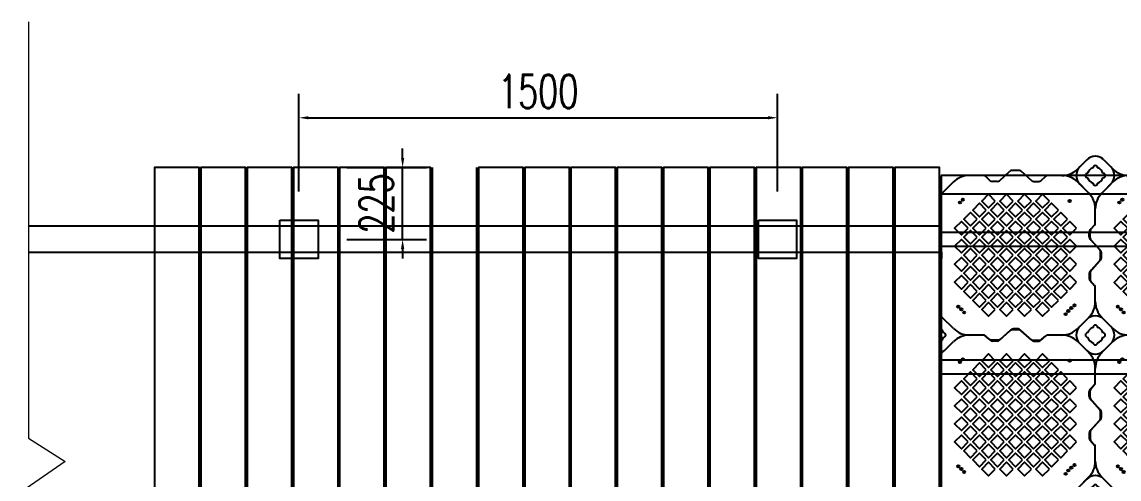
# Model space of a CAD drawing. Header units: millimetres. Extents: x -1003406 to 3312184, y 81337 to 716393.
# Drawn here: x 1150879 to 1154317, y 441283 to 442715 of the extents above; entities that cross this region are included whole.
import ezdxf

# ---------------------------------------------------------------- set-up
doc = ezdxf.new("R2010")
doc.units = ezdxf.units.MM
doc.header["$LTSCALE"] = 10
doc.layers.get('Defpoints').update_dxf_attribs({"linetype": 'CONTINUOUS'})
for name, color, linetype in [('PUB_DIM', 3, 'CONTINUOUS'), ('W-FLOAT_BOWL浮筒', 253, 'CONTINUOUS'), ('W-PLASTIC_RAILINGS塑木栏杆', 6, 'CONTINUOUS'), ('W-STEEL_FRAME钢架', 3, 'CONTINUOUS'), ('W-WOOD_FLOOR木地板', 30, 'CONTINUOUS'), ('栏杆', 4, 'CONTINUOUS')]:
    doc.layers.add(name, color=color, linetype=linetype)
doc.layers.add('码头标注', color=3, linetype='CONTINUOUS', lineweight=13)
doc.styles.add('STANDARD_T3', font='simplex.shx', dxfattribs={"width": 0.7, "bigfont": 'gbcbig.shx'})
doc.dimstyles.new('W&&30', dxfattribs={"dimtxt": 105, "dimasz": 30, "dimexe": 75, "dimexo": 90, "dimgap": 30, "dimtad": 1, "dimdec": 0, "dimzin": 0, "dimdsep": 46, "dimtxsty": 'STANDARD_T3', "dimcen": 0.09, "dimclrd": 1, "dimclre": 1, "dimclrt": 7, "dimazin": 2, "dimtfac": 1, "dimtdec": 0, "dimtix": 1, "dimtmove": 2, "dimatfit": 3, "dimfxl": 100, "dimtolj": 1, "dimtzin": 0, "dimarcsym": 0})

# ---------------------------------------------------------------- blocks, each defined once
blk = doc.blocks.new('旗华浮筒')
at = {"layer": 'W-FLOAT_BOWL浮筒'}
for p, q in [((-548.8, 526.9), (-526.9, 548.8)), ((-473.2, 548.8), (-444.8, 520.5)), ((-303.9, 516), (-326.1, 516)), ((-196.1, 516), (-173.9, 516)), ((-26.8, 548.8), (-55.2, 520.5)), ((26.9, 548.8), (48.8, 526.9)), ((-395.4, 500), (-351.5, 500)), ((-332.9, 513.4), (-344.7, 502.6)), ((-297.1, 513.4), (-264.4, 483.6)), ((-202.9, 513.4), (-235.6, 483.6)), ((-167.1, 513.4), (-155.3, 502.6)), ((-148.5, 500), (-104.7, 500)), ((-548.8, 473.2), (-520.5, 444.8)), ((-479.5, 444.8), (-444.8, 479.5)), ((-257.6, 481), (-242.4, 481)), ((-20.5, 444.8), (-55.2, 479.5)), ((48.8, 473.2), (20.5, 444.8)), ((-500, 351.5), (-500, 395.4)), ((0, 351.3), (0, 395.4)), ((-513.4, 332.9), (-502.6, 344.7)), ((-16.4, 329.4), (-2.6, 344.5)), ((-516, 303.9), (-516, 326.1)), ((-19, 307.4), (-19, 322.6)), ((-513.4, 297.1), (-483.6, 264.4)), ((-16.4, 300.6), (13.4, 267.9)), ((-481, 242.4), (-481, 257.6)), ((16, 238.9), (16, 261.1)), ((-513.4, 202.9), (-483.6, 235.6)), ((-16.4, 199.4), (13.4, 232.1)), ((-516, 196.1), (-516, 173.9)), ((-19, 192.6), (-19, 177.4)), ((-513.4, 167.1), (-502.6, 155.3)), ((-500, 104.7), (-500, 148.5)), ((-16.4, 170.6), (-2.6, 155.5)), ((0, 104.7), (0, 148.7)), ((-548.8, 26.8), (-520.5, 55.2)), ((-444.8, 20.5), (-479.5, 55.2)), ((-55.2, 20.5), (-20.5, 55.2)), ((48.8, 26.8), (20.5, 55.2)), ((-395.4, 0), (-351.3, 0)), ((-329.4, 16.4), (-344.5, 2.6)), ((-307.4, 19), (-322.6, 19)), ((-300.6, 16.4), (-267.9, -13.4)), ((-199.4, 16.4), (-232.1, -13.4)), ((-192.6, 19), (-177.4, 19)), ((-170.6, 16.4), (-155.5, 2.6)), ((-148.7, 0), (-104.7, 0)), ((-526.9, -48.8), (-548.8, -26.9)), ((-473.2, -48.8), (-444.8, -20.5)), ((-261.1, -16), (-238.9, -16)), ((-26.8, -48.8), (-55.2, -20.5)), ((48.8, -26.9), (26.9, -48.8))]:
    blk.add_line(p, q, dxfattribs=at)
for points in [[(-334.9, 398.5), (-313.6, 419.7), (-334.9, 440.9), (-356.1, 419.7)], [(-278.3, 398.5), (-257.1, 419.7), (-278.3, 440.9), (-299.5, 419.7)], [(-221.7, 398.5), (-200.5, 419.7), (-221.7, 440.9), (-242.9, 419.7)], [(-165.1, 398.5), (-143.9, 419.7), (-165.1, 440.9), (-186.4, 419.7)], [(-391.4, 341.9), (-370.2, 363.1), (-391.4, 384.4), (-412.6, 363.1)], [(-363.1, 370.2), (-341.9, 391.4), (-363.1, 412.6), (-384.4, 391.4)], [(-334.9, 341.9), (-313.6, 363.1), (-334.9, 384.4), (-356.1, 363.1)], [(-306.6, 370.2), (-285.4, 391.4), (-306.6, 412.6), (-327.8, 391.4)], [(-278.3, 341.9), (-257.1, 363.1), (-278.3, 384.4), (-299.5, 363.1)], [(-250, 370.2), (-228.8, 391.4), (-250, 412.6), (-271.2, 391.4)], [(-221.7, 341.9), (-200.5, 363.1), (-221.7, 384.4), (-242.9, 363.1)], [(-193.4, 370.2), (-172.2, 391.4), (-193.4, 412.6), (-214.6, 391.4)], [(-165.1, 341.9), (-143.9, 363.1), (-165.1, 384.4), (-186.4, 363.1)], [(-136.9, 370.2), (-115.6, 391.4), (-136.9, 412.6), (-158.1, 391.4)], [(-108.6, 341.9), (-87.4, 363.1), (-108.6, 384.4), (-129.8, 363.1)], [(-419.7, 313.6), (-398.5, 334.9), (-419.7, 356.1), (-440.9, 334.9)], [(-363.1, 313.6), (-341.9, 334.9), (-363.1, 356.1), (-384.4, 334.9)], [(-306.6, 313.6), (-285.4, 334.9), (-306.6, 356.1), (-327.8, 334.9)], [(-250, 313.6), (-228.8, 334.9), (-250, 356.1), (-271.2, 334.9)], [(-193.4, 313.6), (-172.2, 334.9), (-193.4, 356.1), (-214.6, 334.9)], [(-136.9, 313.6), (-115.6, 334.9), (-136.9, 356.1), (-158.1, 334.9)], [(-80.3, 313.6), (-59.1, 334.9), (-80.3, 356.1), (-101.5, 334.9)], [(-391.4, 285.4), (-370.2, 306.6), (-391.4, 327.8), (-412.6, 306.6)], [(-334.9, 285.4), (-313.6, 306.6), (-334.9, 327.8), (-356.1, 306.6)], [(-278.3, 285.4), (-257.1, 306.6), (-278.3, 327.8), (-299.5, 306.6)], [(-221.7, 285.4), (-200.5, 306.6), (-221.7, 327.8), (-242.9, 306.6)], [(-165.1, 285.4), (-143.9, 306.6), (-165.1, 327.8), (-186.4, 306.6)], [(-108.6, 285.4), (-87.4, 306.6), (-108.6, 327.8), (-129.8, 306.6)], [(-419.7, 257.1), (-398.5, 278.3), (-419.7, 299.5), (-440.9, 278.3)], [(-363.1, 257.1), (-341.9, 278.3), (-363.1, 299.5), (-384.4, 278.3)], [(-306.6, 257.1), (-285.4, 278.3), (-306.6, 299.5), (-327.8, 278.3)], [(-250, 257.1), (-228.8, 278.3), (-250, 299.5), (-271.2, 278.3)], [(-193.4, 257.1), (-172.2, 278.3), (-193.4, 299.5), (-214.6, 278.3)], [(-136.9, 257.1), (-115.6, 278.3), (-136.9, 299.5), (-158.1, 278.3)], [(-80.3, 257.1), (-59.1, 278.3), (-80.3, 299.5), (-101.5, 278.3)], [(-419.7, 200.5), (-398.5, 221.7), (-419.7, 242.9), (-440.9, 221.7)], [(-391.4, 228.8), (-370.2, 250), (-391.4, 271.2), (-412.6, 250)], [(-363.1, 200.5), (-341.9, 221.7), (-363.1, 242.9), (-384.4, 221.7)], [(-334.9, 228.8), (-313.6, 250), (-334.9, 271.2), (-356.1, 250)], [(-306.6, 200.5), (-285.4, 221.7), (-306.6, 242.9), (-327.8, 221.7)], [(-278.3, 228.8), (-257.1, 250), (-278.3, 271.2), (-299.5, 250)], [(-250, 200.5), (-228.8, 221.7), (-250, 242.9), (-271.2, 221.7)], [(-221.7, 228.8), (-200.5, 250), (-221.7, 271.2), (-242.9, 250)], [(-193.4, 200.5), (-172.2, 221.7), (-193.4, 242.9), (-214.6, 221.7)], [(-165.1, 228.8), (-143.9, 250), (-165.1, 271.2), (-186.4, 250)], [(-136.9, 200.5), (-115.6, 221.7), (-136.9, 242.9), (-158.1, 221.7)], [(-108.6, 228.8), (-87.4, 250), (-108.6, 271.2), (-129.8, 250)], [(-80.3, 200.5), (-59.1, 221.7), (-80.3, 242.9), (-101.5, 221.7)], [(-391.4, 172.2), (-370.2, 193.4), (-391.4, 214.6), (-412.6, 193.4)], [(-334.9, 172.2), (-313.6, 193.4), (-334.9, 214.6), (-356.1, 193.4)], [(-278.3, 172.2), (-257.1, 193.4), (-278.3, 214.6), (-299.5, 193.4)], [(-221.7, 172.2), (-200.5, 193.4), (-221.7, 214.6), (-242.9, 193.4)], [(-165.1, 172.2), (-143.9, 193.4), (-165.1, 214.6), (-186.4, 193.4)], [(-108.6, 172.2), (-87.4, 193.4), (-108.6, 214.6), (-129.8, 193.4)], [(-419.7, 143.9), (-398.5, 165.1), (-419.7, 186.4), (-440.9, 165.1)], [(-363.1, 143.9), (-341.9, 165.1), (-363.1, 186.4), (-384.4, 165.1)], [(-306.6, 143.9), (-285.4, 165.1), (-306.6, 186.4), (-327.8, 165.1)], [(-250, 143.9), (-228.8, 165.1), (-250, 186.4), (-271.2, 165.1)], [(-193.4, 143.9), (-172.2, 165.1), (-193.4, 186.4), (-214.6, 165.1)], [(-136.9, 143.9), (-115.6, 165.1), (-136.9, 186.4), (-158.1, 165.1)], [(-80.3, 143.9), (-59.1, 165.1), (-80.3, 186.4), (-101.5, 165.1)], [(-391.4, 115.6), (-370.2, 136.9), (-391.4, 158.1), (-412.6, 136.9)], [(-334.9, 115.6), (-313.6, 136.9), (-334.9, 158.1), (-356.1, 136.9)], [(-278.3, 115.6), (-257.1, 136.9), (-278.3, 158.1), (-299.5, 136.9)], [(-221.7, 115.6), (-200.5, 136.9), (-221.7, 158.1), (-242.9, 136.9)], [(-165.1, 115.6), (-143.9, 136.9), (-165.1, 158.1), (-186.4, 136.9)], [(-108.6, 115.6), (-87.4, 136.9), (-108.6, 158.1), (-129.8, 136.9)], [(-363.1, 87.4), (-341.9, 108.6), (-363.1, 129.8), (-384.4, 108.6)], [(-306.6, 87.4), (-285.4, 108.6), (-306.6, 129.8), (-327.8, 108.6)], [(-250, 87.4), (-228.8, 108.6), (-250, 129.8), (-271.2, 108.6)], [(-193.4, 87.4), (-172.2, 108.6), (-193.4, 129.8), (-214.6, 108.6)], [(-136.9, 87.4), (-115.6, 108.6), (-136.9, 129.8), (-158.1, 108.6)], [(-334.9, 59.1), (-313.6, 80.3), (-334.9, 101.5), (-356.1, 80.3)], [(-278.3, 59.1), (-257.1, 80.3), (-278.3, 101.5), (-299.5, 80.3)], [(-221.7, 59.1), (-200.5, 80.3), (-221.7, 101.5), (-242.9, 80.3)], [(-165.1, 59.1), (-143.9, 80.3), (-165.1, 101.5), (-186.4, 80.3)]]:
    blk.add_lwpolyline(points, close=True, dxfattribs=at)
for centre in [(-429.4, 411), (-419.7, 419.7), (-411, 429.4), (-84.8, 424.4), (-75.6, 415.2), (-434.7, 92.9), (-424.4, 84.8), (-415.2, 75.6), (-407.1, 65.3), (-80.3, 80.3)]:
    blk.add_circle(centre, 3.5, dxfattribs=at)
for centre, radius, start, end in [((-500, 522), 38, 45, 135), ((0, 522), 38, 45, 135), ((-522, 500), 38, 135, 225), ((-500, 500), 25, 106.2602, 163.7398), ((-500, 524), 7, 0, 180), ((-500, 500), 25, 16.2602, 73.7398), ((-395.3, 570), 70, 225, 270), ((-326.1, 506), 10, 90, 132.2737), ((-303.9, 506), 10, 47.7263, 90), ((-196.1, 506), 10, 90, 132.2737), ((-173.9, 506), 10, 47.7263, 90), ((-104.7, 570), 70, 270, 315), ((0, 500), 25, 106.2602, 163.7398), ((0, 524), 7, 0, 180), ((0, 500), 25, 16.2602, 73.7398), ((22, 500), 38, 315, 45), ((-524, 500), 7, 90, 270), ((-500, 500), 25, 196.2602, 253.7398), ((-500, 500), 25, 286.2602, 343.7398), ((-476, 500), 7, 270, 90), ((-395.3, 430), 70, 90, 135), ((-351.5, 510), 10, 270, 312.2737), ((-257.6, 491), 10, 227.7263, 270), ((-242.4, 491), 10, 270, 312.2737), ((-148.5, 510), 10, 227.7263, 270), ((-104.7, 430), 70, 45, 90), ((-24, 500), 7, 90, 270), ((0, 500), 25, 196.2602, 253.7398), ((0, 500), 25, 286.2602, 343.7398), ((24, 500), 7, 270, 90), ((-500, 476), 7, 180, 0), ((0, 476), 7, 180, 0), ((-570, 395.3), 70, 0, 45), ((-430, 395.3), 70, 135, 180), ((-70, 395.3), 70, 0, 45), ((70, 395.3), 70, 135, 180), ((-510, 351.5), 10, 317.7263, 0), ((-10, 351.3), 10, 317.7263, 0), ((-506, 326.1), 10, 137.7263, 180), ((-9, 322.6), 10, 137.7263, 180), ((-506, 303.9), 10, 180, 222.2737), ((-9, 307.4), 10, 180, 222.2737), ((-491, 257.6), 10, 0, 42.2737), ((-491, 242.4), 10, 317.7263, 0), ((6, 261.1), 10, 0, 42.2737), ((6, 238.9), 10, 317.7263, 0), ((-506, 196.1), 10, 137.7263, 180), ((-506, 173.9), 10, 180, 222.2737), ((-9, 192.6), 10, 137.7263, 180), ((-9, 177.4), 10, 180, 222.2737), ((-510, 148.5), 10, 0, 42.2737), ((-10, 148.7), 10, 0, 42.2737), ((-570, 104.7), 70, 315, 0), ((-430, 104.7), 70, 180, 225), ((-70, 104.7), 70, 315, 0), ((70, 104.7), 70, 180, 225), ((-522, 0), 38, 135, 225), ((-524, 0), 7, 90, 270), ((-500, 0), 25, 106.2602, 163.7398), ((-500, 24), 7, 0, 180), ((-500, 0), 25, 16.2602, 73.7398), ((-476, 0), 7, 270, 90), ((-395.3, 70), 70, 225, 270), ((-395.3, -70), 70, 90, 135), ((-351.3, 10), 10, 270, 312.2737), ((-322.6, 9), 10, 90, 132.2737), ((-307.4, 9), 10, 47.7263, 90), ((-192.6, 9), 10, 90, 132.2737), ((-177.4, 9), 10, 47.7263, 90), ((-148.7, 10), 10, 227.7263, 270), ((-104.7, 70), 70, 270, 315), ((-104.7, -70), 70, 45, 90), ((-24, 0), 7, 90, 270), ((0, 0), 25, 106.2602, 163.7398), ((0, 24), 7, 0, 180), ((0, 0), 25, 16.2602, 73.7398), ((24, 0), 7, 270, 90), ((22, 0), 38, 315, 45), ((-500, 0), 25, 196.2602, 253.7398), ((-500, -24), 7, 180, 0), ((-500, 0), 25, 286.2602, 343.7398), ((-261.1, -6), 10, 227.7263, 270), ((-238.9, -6), 10, 270, 312.2737), ((0, 0), 25, 196.2602, 253.7398), ((0, -24), 7, 180, 0), ((0, 0), 25, 286.2602, 343.7398), ((-500, -22), 38, 225, 315), ((0, -22), 38, 225, 315)]:
    blk.add_arc(centre, radius, start, end, dxfattribs=at)
blk = doc.blocks.new('*D347')
at = {"layer": 'Defpoints', "color": 0, "transparency": 16777216}
for p in [(1153246.8, 442414.6), (1151746.8, 442093.4), (1153246.8, 442093.4)]:
    blk.add_point(p, dxfattribs=at)
at = {"layer": 'PUB_DIM', "color": 1, "lineweight": -2, "transparency": 16777216}
for p, q in [((1151746.8, 442183.4), (1151746.8, 442489.6)), ((1153246.8, 442183.4), (1153246.8, 442489.6)), ((1151776.8, 442414.6), (1153216.8, 442414.6))]:
    blk.add_line(p, q, dxfattribs=at)
at = {"layer": 'PUB_DIM', "color": 1, "transparency": 16777216}
for points in [[(1151776.8, 442419.6), (1151776.8, 442409.6), (1151746.8, 442414.6)], [(1153216.8, 442419.6), (1153216.8, 442409.6), (1153246.8, 442414.6)]]:
    blk.add_solid(points, dxfattribs=at)
at = {"layer": 'PUB_DIM', "color": 7, "transparency": 16777216, "insert": (1152496.8, 442497.1), "char_height": 105, "attachment_point": 5, "style": 'STANDARD_T3'}
blk.add_mtext('\\A1;1500', dxfattribs=at)
blk = doc.blocks.new('*D675')
at = {"layer": 'Defpoints', "color": 0, "transparency": 16777216}
for p in [(1151806.8, 442258.8), (1152071.8, 442258.8), (1151806.8, 442033.4)]:
    blk.add_point(p, dxfattribs=at)
at = {"layer": 'PUB_DIM', "color": 1, "lineweight": -2, "transparency": 16777216}
for p, q in [((1152071.8, 442288.8), (1152071.8, 442318.8)), ((1151896.8, 442258.8), (1152146.8, 442258.8)), ((1152071.8, 442033.4), (1152071.8, 442258.8)), ((1151896.8, 442033.4), (1152146.8, 442033.4)), ((1152071.8, 442003.4), (1152071.8, 441973.4))]:
    blk.add_line(p, q, dxfattribs=at)
at = {"layer": 'PUB_DIM', "color": 1, "transparency": 16777216}
for points in [[(1152066.8, 442288.8), (1152076.8, 442288.8), (1152071.8, 442258.8)], [(1152066.8, 442003.4), (1152076.8, 442003.4), (1152071.8, 442033.4)]]:
    blk.add_solid(points, dxfattribs=at)
at = {"layer": 'PUB_DIM', "color": 7, "transparency": 16777216, "insert": (1151989.3, 442146.1), "char_height": 105, "attachment_point": 5, "rotation": 90, "style": 'STANDARD_T3'}
blk.add_mtext('\\A1;225', dxfattribs=at)

msp = doc.modelspace()

# ---------------------------------------------------------------- linework, layer by layer
at = {"layer": 'W-FLOAT_BOWL浮筒'}
for p, q in [((1154216.1, 442282.8), (1154187.8, 442254.4)), ((1154269.9, 442282.8), (1154291.8, 442260.8)), ((1153942.3, 442217.5), (1153975.1, 442247.3)), ((1154004.1, 442249.9), (1153981.8, 442249.9)), ((1154043.6, 442217.5), (1154010.8, 442247.3)), ((1153798.2, 442213.4), (1153763.4, 442178.7)), ((1153891.7, 442233.9), (1153847.5, 442233.9)), ((1153913.6, 442217.5), (1153898.4, 442231.3)), ((1153935.6, 442214.9), (1153920.3, 442214.9)), ((1154050.3, 442214.9), (1154065.6, 442214.9)), ((1154072.3, 442217.5), (1154087.5, 442231.3)), ((1154138.2, 442233.9), (1154094.2, 442233.9)), ((1154222.4, 442178.7), (1154187.7, 442213.4)), ((1154291.8, 442207.1), (1154263.4, 442178.8)), ((1154242.9, 442085.2), (1154242.9, 442129.2)), ((1154226.5, 442063.3), (1154240.3, 442078.5)), ((1154223.9, 442041.3), (1154223.9, 442056.6)), ((1154226.5, 442034.6), (1154256.3, 442001.8)), ((1153754.5, 442003.6), (1153759.3, 441998.3)), ((1153761.9, 441976.3), (1153761.9, 441991.6)), ((1154258.9, 441972.8), (1154258.9, 441995.1)), ((1153754.5, 441964.2), (1153759.3, 441969.6)), ((1154226.5, 441933.3), (1154256.3, 441966.1)), ((1154223.9, 441926.6), (1154223.9, 441911.3)), ((1154226.5, 441904.6), (1154240.3, 441889.4)), ((1154242.9, 441838.5), (1154242.9, 441882.7)), ((1153798.2, 441754.4), (1153763.4, 441789.2)), ((1154222.4, 441789.2), (1154187.7, 441754.4)), ((1154291.8, 441760.8), (1154263.4, 441789.1)), ((1153891.5, 441733.9), (1153847.5, 441733.9)), ((1153891.7, 441733.9), (1153847.5, 441733.9)), ((1153891.5, 441733.9), (1153847.5, 441733.9)), ((1153910.1, 441720.5), (1153898.2, 441731.3)), ((1153910.1, 441720.5), (1153898.2, 441731.3)), ((1153913.6, 441717.5), (1153898.4, 441731.3)), ((1153942.3, 441717.5), (1153975.1, 441747.3)), ((1153945.8, 441720.5), (1153978.6, 441750.3)), ((1153945.8, 441720.5), (1153978.6, 441750.3)), ((1154004.1, 441749.9), (1153981.8, 441749.9)), ((1154000.6, 441752.9), (1153985.3, 441752.9)), ((1154000.6, 441752.9), (1153985.3, 441752.9)), ((1154040.1, 441720.5), (1154007.3, 441750.3)), ((1154040.1, 441720.5), (1154007.3, 441750.3)), ((1154043.6, 441717.5), (1154010.8, 441747.3)), ((1154072.3, 441717.5), (1154087.5, 441731.3)), ((1154075.8, 441720.5), (1154087.7, 441731.3)), ((1154075.8, 441720.5), (1154087.7, 441731.3)), ((1154138.2, 441733.9), (1154094.2, 441733.9)), ((1154138.2, 441733.9), (1154094.4, 441733.9)), ((1154138.2, 441733.9), (1154094.4, 441733.9)), ((1153769.8, 441685.1), (1153798.1, 441713.4)), ((1153939.1, 441717.9), (1153916.8, 441717.9)), ((1153939.1, 441717.9), (1153916.8, 441717.9)), ((1153935.6, 441714.9), (1153920.3, 441714.9)), ((1154046.8, 441717.9), (1154069.1, 441717.9)), ((1154046.8, 441717.9), (1154069.1, 441717.9)), ((1154050.3, 441714.9), (1154065.6, 441714.9)), ((1154216.1, 441685.1), (1154187.8, 441713.4)), ((1154291.8, 441707), (1154269.9, 441685.1)), ((1154242.9, 441585.2), (1154242.9, 441629.2)), ((1154226.5, 441563.3), (1154240.3, 441578.5)), ((1154226.5, 441563.3), (1154240.3, 441578.5)), ((1154223.9, 441541.3), (1154223.9, 441556.6)), ((1154223.9, 441541.3), (1154223.9, 441556.6)), ((1154226.5, 441534.6), (1154256.3, 441501.8)), ((1154226.5, 441534.6), (1154256.3, 441501.8)), ((1154258.9, 441472.8), (1154258.9, 441495.1)), ((1154258.9, 441472.8), (1154258.9, 441495.1)), ((1154226.5, 441433.3), (1154256.3, 441466.1)), ((1154226.5, 441433.3), (1154256.3, 441466.1)), ((1154223.9, 441426.6), (1154223.9, 441411.3)), ((1154223.9, 441426.6), (1154223.9, 441411.3)), ((1154226.5, 441404.6), (1154240.3, 441389.4)), ((1154226.5, 441404.6), (1154240.3, 441389.4)), ((1154242.9, 441338.5), (1154242.9, 441382.7)), ((1154242.9, 441338.5), (1154242.9, 441382.7)), ((1154222.4, 441289.2), (1154187.7, 441254.4)), ((1154222.4, 441289.2), (1154187.7, 441254.4)), ((1154291.8, 441260.8), (1154263.4, 441289.1)), ((1154291.8, 441260.8), (1154263.4, 441289.1))]:
    msp.add_line(p, q, dxfattribs=at)
for points in [[(1153901, 442125.3), (1153879.8, 442146.6), (1153858.6, 442125.3), (1153879.8, 442104.1)], [(1153929.3, 442153.6), (1153908.1, 442174.8), (1153886.9, 442153.6), (1153908.1, 442132.4)], [(1153957.6, 442125.3), (1153936.4, 442146.6), (1153915.2, 442125.3), (1153936.4, 442104.1)], [(1153985.9, 442153.6), (1153964.7, 442174.8), (1153943.4, 442153.6), (1153964.7, 442132.4)], [(1154014.2, 442125.3), (1153992.9, 442146.6), (1153971.7, 442125.3), (1153992.9, 442104.1)], [(1154042.4, 442153.6), (1154021.2, 442174.8), (1154000, 442153.6), (1154021.2, 442132.4)], [(1154070.7, 442125.3), (1154049.5, 442146.6), (1154028.3, 442125.3), (1154049.5, 442104.1)], [(1154099, 442153.6), (1154077.8, 442174.8), (1154056.6, 442153.6), (1154077.8, 442132.4)], [(1154127.3, 442125.3), (1154106.1, 442146.6), (1154084.9, 442125.3), (1154106.1, 442104.1)], [(1153872.7, 442097.1), (1153851.5, 442118.3), (1153830.3, 442097.1), (1153851.5, 442075.8)], [(1153929.3, 442097.1), (1153908.1, 442118.3), (1153886.9, 442097.1), (1153908.1, 442075.8)], [(1153985.9, 442097.1), (1153964.7, 442118.3), (1153943.4, 442097.1), (1153964.7, 442075.8)], [(1154042.4, 442097.1), (1154021.2, 442118.3), (1154000, 442097.1), (1154021.2, 442075.8)], [(1154099, 442097.1), (1154077.8, 442118.3), (1154056.6, 442097.1), (1154077.8, 442075.8)], [(1154155.6, 442097.1), (1154134.4, 442118.3), (1154113.2, 442097.1), (1154134.4, 442075.8)], [(1153844.5, 442068.8), (1153823.2, 442090), (1153802, 442068.8), (1153823.2, 442047.6)], [(1153901, 442068.8), (1153879.8, 442090), (1153858.6, 442068.8), (1153879.8, 442047.6)], [(1153957.6, 442068.8), (1153936.4, 442090), (1153915.2, 442068.8), (1153936.4, 442047.6)], [(1154014.2, 442068.8), (1153992.9, 442090), (1153971.7, 442068.8), (1153992.9, 442047.6)], [(1154070.7, 442068.8), (1154049.5, 442090), (1154028.3, 442068.8), (1154049.5, 442047.6)], [(1154127.3, 442068.8), (1154106.1, 442090), (1154084.9, 442068.8), (1154106.1, 442047.6)], [(1154183.9, 442068.8), (1154162.6, 442090), (1154141.4, 442068.8), (1154162.6, 442047.6)], [(1153872.7, 442040.5), (1153851.5, 442061.7), (1153830.3, 442040.5), (1153851.5, 442019.3)], [(1153929.3, 442040.5), (1153908.1, 442061.7), (1153886.9, 442040.5), (1153908.1, 442019.3)], [(1153985.9, 442040.5), (1153964.7, 442061.7), (1153943.4, 442040.5), (1153964.7, 442019.3)], [(1154042.4, 442040.5), (1154021.2, 442061.7), (1154000, 442040.5), (1154021.2, 442019.3)], [(1154099, 442040.5), (1154077.8, 442061.7), (1154056.6, 442040.5), (1154077.8, 442019.3)], [(1154155.6, 442040.5), (1154134.4, 442061.7), (1154113.2, 442040.5), (1154134.4, 442019.3)], [(1153844.5, 442012.2), (1153823.2, 442033.4), (1153802, 442012.2), (1153823.2, 441991)], [(1153844.5, 442012.2), (1153823.2, 442033.4), (1153802, 442012.2), (1153823.2, 441991)], [(1153901, 442012.2), (1153879.8, 442033.4), (1153858.6, 442012.2), (1153879.8, 441991)], [(1153957.6, 442012.2), (1153936.4, 442033.4), (1153915.2, 442012.2), (1153936.4, 441991)], [(1154014.2, 442012.2), (1153992.9, 442033.4), (1153971.7, 442012.2), (1153992.9, 441991)], [(1154070.7, 442012.2), (1154049.5, 442033.4), (1154028.3, 442012.2), (1154049.5, 441991)], [(1154127.3, 442012.2), (1154106.1, 442033.4), (1154084.9, 442012.2), (1154106.1, 441991)], [(1154183.9, 442012.2), (1154162.6, 442033.4), (1154141.4, 442012.2), (1154162.6, 441991)], [(1153844.5, 441955.6), (1153823.2, 441976.9), (1153802, 441955.6), (1153823.2, 441934.4)], [(1153844.5, 441955.6), (1153823.2, 441976.9), (1153802, 441955.6), (1153823.2, 441934.4)], [(1153872.7, 441983.9), (1153851.5, 442005.1), (1153830.3, 441983.9), (1153851.5, 441962.7)], [(1153901, 441955.6), (1153879.8, 441976.9), (1153858.6, 441955.6), (1153879.8, 441934.4)], [(1153929.3, 441983.9), (1153908.1, 442005.1), (1153886.9, 441983.9), (1153908.1, 441962.7)], [(1153957.6, 441955.6), (1153936.4, 441976.9), (1153915.2, 441955.6), (1153936.4, 441934.4)], [(1153985.9, 441983.9), (1153964.7, 442005.1), (1153943.4, 441983.9), (1153964.7, 441962.7)], [(1154014.2, 441955.6), (1153992.9, 441976.9), (1153971.7, 441955.6), (1153992.9, 441934.4)], [(1154042.4, 441983.9), (1154021.2, 442005.1), (1154000, 441983.9), (1154021.2, 441962.7)], [(1154070.7, 441955.6), (1154049.5, 441976.9), (1154028.3, 441955.6), (1154049.5, 441934.4)], [(1154099, 441983.9), (1154077.8, 442005.1), (1154056.6, 441983.9), (1154077.8, 441962.7)], [(1154127.3, 441955.6), (1154106.1, 441976.9), (1154084.9, 441955.6), (1154106.1, 441934.4)], [(1154155.6, 441983.9), (1154134.4, 442005.1), (1154113.2, 441983.9), (1154134.4, 441962.7)], [(1154183.9, 441955.6), (1154162.6, 441976.9), (1154141.4, 441955.6), (1154162.6, 441934.4)], [(1153872.7, 441927.4), (1153851.5, 441948.6), (1153830.3, 441927.4), (1153851.5, 441906.1)], [(1153929.3, 441927.4), (1153908.1, 441948.6), (1153886.9, 441927.4), (1153908.1, 441906.1)], [(1153985.9, 441927.4), (1153964.7, 441948.6), (1153943.4, 441927.4), (1153964.7, 441906.1)], [(1154042.4, 441927.4), (1154021.2, 441948.6), (1154000, 441927.4), (1154021.2, 441906.1)], [(1154099, 441927.4), (1154077.8, 441948.6), (1154056.6, 441927.4), (1154077.8, 441906.1)], [(1154155.6, 441927.4), (1154134.4, 441948.6), (1154113.2, 441927.4), (1154134.4, 441906.1)], [(1153844.5, 441899.1), (1153823.2, 441920.3), (1153802, 441899.1), (1153823.2, 441877.9)], [(1153844.5, 441899.1), (1153823.2, 441920.3), (1153802, 441899.1), (1153823.2, 441877.9)], [(1153901, 441899.1), (1153879.8, 441920.3), (1153858.6, 441899.1), (1153879.8, 441877.9)], [(1153957.6, 441899.1), (1153936.4, 441920.3), (1153915.2, 441899.1), (1153936.4, 441877.9)], [(1154014.2, 441899.1), (1153992.9, 441920.3), (1153971.7, 441899.1), (1153992.9, 441877.9)], [(1154070.7, 441899.1), (1154049.5, 441920.3), (1154028.3, 441899.1), (1154049.5, 441877.9)], [(1154127.3, 441899.1), (1154106.1, 441920.3), (1154084.9, 441899.1), (1154106.1, 441877.9)], [(1154183.9, 441899.1), (1154162.6, 441920.3), (1154141.4, 441899.1), (1154162.6, 441877.9)], [(1153872.7, 441870.8), (1153851.5, 441892), (1153830.3, 441870.8), (1153851.5, 441849.6)], [(1153929.3, 441870.8), (1153908.1, 441892), (1153886.9, 441870.8), (1153908.1, 441849.6)], [(1153985.9, 441870.8), (1153964.7, 441892), (1153943.4, 441870.8), (1153964.7, 441849.6)], [(1154042.4, 441870.8), (1154021.2, 441892), (1154000, 441870.8), (1154021.2, 441849.6)], [(1154099, 441870.8), (1154077.8, 441892), (1154056.6, 441870.8), (1154077.8, 441849.6)], [(1154155.6, 441870.8), (1154134.4, 441892), (1154113.2, 441870.8), (1154134.4, 441849.6)], [(1153901, 441842.5), (1153879.8, 441863.7), (1153858.6, 441842.5), (1153879.8, 441821.3)], [(1153929.3, 441814.2), (1153908.1, 441835.4), (1153886.9, 441814.2), (1153908.1, 441793)], [(1153957.6, 441842.5), (1153936.4, 441863.7), (1153915.2, 441842.5), (1153936.4, 441821.3)], [(1153985.9, 441814.2), (1153964.7, 441835.4), (1153943.4, 441814.2), (1153964.7, 441793)], [(1154014.2, 441842.5), (1153992.9, 441863.7), (1153971.7, 441842.5), (1153992.9, 441821.3)], [(1154042.4, 441814.2), (1154021.2, 441835.4), (1154000, 441814.2), (1154021.2, 441793)], [(1154070.7, 441842.5), (1154049.5, 441863.7), (1154028.3, 441842.5), (1154049.5, 441821.3)], [(1154099, 441814.2), (1154077.8, 441835.4), (1154056.6, 441814.2), (1154077.8, 441793)], [(1154127.3, 441842.5), (1154106.1, 441863.7), (1154084.9, 441842.5), (1154106.1, 441821.3)], [(1153929.3, 441653.6), (1153908.1, 441674.8), (1153886.9, 441653.6), (1153908.1, 441632.4)], [(1153985.9, 441653.6), (1153964.7, 441674.8), (1153943.4, 441653.6), (1153964.7, 441632.4)], [(1154042.4, 441653.6), (1154021.2, 441674.8), (1154000, 441653.6), (1154021.2, 441632.4)], [(1154099, 441653.6), (1154077.8, 441674.8), (1154056.6, 441653.6), (1154077.8, 441632.4)], [(1154099, 441653.6), (1154077.8, 441674.8), (1154056.6, 441653.6), (1154077.8, 441632.4)], [(1153901, 441625.3), (1153879.8, 441646.6), (1153858.6, 441625.3), (1153879.8, 441604.1)], [(1153957.6, 441625.3), (1153936.4, 441646.6), (1153915.2, 441625.3), (1153936.4, 441604.1)], [(1154014.2, 441625.3), (1153992.9, 441646.6), (1153971.7, 441625.3), (1153992.9, 441604.1)], [(1154070.7, 441625.3), (1154049.5, 441646.6), (1154028.3, 441625.3), (1154049.5, 441604.1)], [(1154127.3, 441625.3), (1154106.1, 441646.6), (1154084.9, 441625.3), (1154106.1, 441604.1)], [(1154127.3, 441625.3), (1154106.1, 441646.6), (1154084.9, 441625.3), (1154106.1, 441604.1)], [(1153872.7, 441597.1), (1153851.5, 441618.3), (1153830.3, 441597.1), (1153851.5, 441575.8)], [(1153929.3, 441597.1), (1153908.1, 441618.3), (1153886.9, 441597.1), (1153908.1, 441575.8)], [(1153985.9, 441597.1), (1153964.7, 441618.3), (1153943.4, 441597.1), (1153964.7, 441575.8)], [(1154042.4, 441597.1), (1154021.2, 441618.3), (1154000, 441597.1), (1154021.2, 441575.8)], [(1154099, 441597.1), (1154077.8, 441618.3), (1154056.6, 441597.1), (1154077.8, 441575.8)], [(1154099, 441597.1), (1154077.8, 441618.3), (1154056.6, 441597.1), (1154077.8, 441575.8)], [(1154155.6, 441597.1), (1154134.4, 441618.3), (1154113.2, 441597.1), (1154134.4, 441575.8)], [(1154155.6, 441597.1), (1154134.4, 441618.3), (1154113.2, 441597.1), (1154134.4, 441575.8)], [(1153844.5, 441568.8), (1153823.2, 441590), (1153802, 441568.8), (1153823.2, 441547.6)], [(1153872.7, 441540.5), (1153851.5, 441561.7), (1153830.3, 441540.5), (1153851.5, 441519.3)], [(1153901, 441568.8), (1153879.8, 441590), (1153858.6, 441568.8), (1153879.8, 441547.6)], [(1153929.3, 441540.5), (1153908.1, 441561.7), (1153886.9, 441540.5), (1153908.1, 441519.3)], [(1153957.6, 441568.8), (1153936.4, 441590), (1153915.2, 441568.8), (1153936.4, 441547.6)], [(1153985.9, 441540.5), (1153964.7, 441561.7), (1153943.4, 441540.5), (1153964.7, 441519.3)], [(1154014.2, 441568.8), (1153992.9, 441590), (1153971.7, 441568.8), (1153992.9, 441547.6)], [(1154042.4, 441540.5), (1154021.2, 441561.7), (1154000, 441540.5), (1154021.2, 441519.3)], [(1154070.7, 441568.8), (1154049.5, 441590), (1154028.3, 441568.8), (1154049.5, 441547.6)], [(1154099, 441540.5), (1154077.8, 441561.7), (1154056.6, 441540.5), (1154077.8, 441519.3)], [(1154099, 441540.5), (1154077.8, 441561.7), (1154056.6, 441540.5), (1154077.8, 441519.3)], [(1154127.3, 441568.8), (1154106.1, 441590), (1154084.9, 441568.8), (1154106.1, 441547.6)], [(1154127.3, 441568.8), (1154106.1, 441590), (1154084.9, 441568.8), (1154106.1, 441547.6)], [(1154155.6, 441540.5), (1154134.4, 441561.7), (1154113.2, 441540.5), (1154134.4, 441519.3)], [(1154155.6, 441540.5), (1154134.4, 441561.7), (1154113.2, 441540.5), (1154134.4, 441519.3)], [(1154183.9, 441568.8), (1154162.6, 441590), (1154141.4, 441568.8), (1154162.6, 441547.6)], [(1154183.9, 441568.8), (1154162.6, 441590), (1154141.4, 441568.8), (1154162.6, 441547.6)], [(1153844.5, 441512.2), (1153823.2, 441533.4), (1153802, 441512.2), (1153823.2, 441491)], [(1153901, 441512.2), (1153879.8, 441533.4), (1153858.6, 441512.2), (1153879.8, 441491)], [(1153957.6, 441512.2), (1153936.4, 441533.4), (1153915.2, 441512.2), (1153936.4, 441491)], [(1154014.2, 441512.2), (1153992.9, 441533.4), (1153971.7, 441512.2), (1153992.9, 441491)], [(1154070.7, 441512.2), (1154049.5, 441533.4), (1154028.3, 441512.2), (1154049.5, 441491)], [(1154127.3, 441512.2), (1154106.1, 441533.4), (1154084.9, 441512.2), (1154106.1, 441491)], [(1154127.3, 441512.2), (1154106.1, 441533.4), (1154084.9, 441512.2), (1154106.1, 441491)], [(1154183.9, 441512.2), (1154162.6, 441533.4), (1154141.4, 441512.2), (1154162.6, 441491)], [(1154183.9, 441512.2), (1154162.6, 441533.4), (1154141.4, 441512.2), (1154162.6, 441491)], [(1153872.7, 441483.9), (1153851.5, 441505.1), (1153830.3, 441483.9), (1153851.5, 441462.7)], [(1153929.3, 441483.9), (1153908.1, 441505.1), (1153886.9, 441483.9), (1153908.1, 441462.7)], [(1153985.9, 441483.9), (1153964.7, 441505.1), (1153943.4, 441483.9), (1153964.7, 441462.7)], [(1154042.4, 441483.9), (1154021.2, 441505.1), (1154000, 441483.9), (1154021.2, 441462.7)], [(1154099, 441483.9), (1154077.8, 441505.1), (1154056.6, 441483.9), (1154077.8, 441462.7)], [(1154099, 441483.9), (1154077.8, 441505.1), (1154056.6, 441483.9), (1154077.8, 441462.7)], [(1154155.6, 441483.9), (1154134.4, 441505.1), (1154113.2, 441483.9), (1154134.4, 441462.7)], [(1154155.6, 441483.9), (1154134.4, 441505.1), (1154113.2, 441483.9), (1154134.4, 441462.7)], [(1153844.5, 441455.6), (1153823.2, 441476.9), (1153802, 441455.6), (1153823.2, 441434.4)], [(1153901, 441455.6), (1153879.8, 441476.9), (1153858.6, 441455.6), (1153879.8, 441434.4)], [(1153957.6, 441455.6), (1153936.4, 441476.9), (1153915.2, 441455.6), (1153936.4, 441434.4)], [(1154014.2, 441455.6), (1153992.9, 441476.9), (1153971.7, 441455.6), (1153992.9, 441434.4)], [(1154070.7, 441455.6), (1154049.5, 441476.9), (1154028.3, 441455.6), (1154049.5, 441434.4)], [(1154127.3, 441455.6), (1154106.1, 441476.9), (1154084.9, 441455.6), (1154106.1, 441434.4)], [(1154127.3, 441455.6), (1154106.1, 441476.9), (1154084.9, 441455.6), (1154106.1, 441434.4)], [(1154183.9, 441455.6), (1154162.6, 441476.9), (1154141.4, 441455.6), (1154162.6, 441434.4)], [(1154183.9, 441455.6), (1154162.6, 441476.9), (1154141.4, 441455.6), (1154162.6, 441434.4)], [(1153872.7, 441427.4), (1153851.5, 441448.6), (1153830.3, 441427.4), (1153851.5, 441406.1)], [(1153929.3, 441427.4), (1153908.1, 441448.6), (1153886.9, 441427.4), (1153908.1, 441406.1)], [(1153985.9, 441427.4), (1153964.7, 441448.6), (1153943.4, 441427.4), (1153964.7, 441406.1)], [(1154042.4, 441427.4), (1154021.2, 441448.6), (1154000, 441427.4), (1154021.2, 441406.1)], [(1154042.4, 441427.4), (1154021.2, 441448.6), (1154000, 441427.4), (1154021.2, 441406.1)], [(1154099, 441427.4), (1154077.8, 441448.6), (1154056.6, 441427.4), (1154077.8, 441406.1)], [(1154099, 441427.4), (1154077.8, 441448.6), (1154056.6, 441427.4), (1154077.8, 441406.1)], [(1154155.6, 441427.4), (1154134.4, 441448.6), (1154113.2, 441427.4), (1154134.4, 441406.1)], [(1154155.6, 441427.4), (1154134.4, 441448.6), (1154113.2, 441427.4), (1154134.4, 441406.1)], [(1153844.5, 441399.1), (1153823.2, 441420.3), (1153802, 441399.1), (1153823.2, 441377.9)], [(1153872.7, 441370.8), (1153851.5, 441392), (1153830.3, 441370.8), (1153851.5, 441349.6)], [(1153901, 441399.1), (1153879.8, 441420.3), (1153858.6, 441399.1), (1153879.8, 441377.9)], [(1153929.3, 441370.8), (1153908.1, 441392), (1153886.9, 441370.8), (1153908.1, 441349.6)], [(1153957.6, 441399.1), (1153936.4, 441420.3), (1153915.2, 441399.1), (1153936.4, 441377.9)], [(1153985.9, 441370.8), (1153964.7, 441392), (1153943.4, 441370.8), (1153964.7, 441349.6)], [(1154014.2, 441399.1), (1153992.9, 441420.3), (1153971.7, 441399.1), (1153992.9, 441377.9)], [(1154042.4, 441370.8), (1154021.2, 441392), (1154000, 441370.8), (1154021.2, 441349.6)], [(1154070.7, 441399.1), (1154049.5, 441420.3), (1154028.3, 441399.1), (1154049.5, 441377.9)], [(1154099, 441370.8), (1154077.8, 441392), (1154056.6, 441370.8), (1154077.8, 441349.6)], [(1154127.3, 441399.1), (1154106.1, 441420.3), (1154084.9, 441399.1), (1154106.1, 441377.9)], [(1154127.3, 441399.1), (1154106.1, 441420.3), (1154084.9, 441399.1), (1154106.1, 441377.9)], [(1154155.6, 441370.8), (1154134.4, 441392), (1154113.2, 441370.8), (1154134.4, 441349.6)], [(1154155.6, 441370.8), (1154134.4, 441392), (1154113.2, 441370.8), (1154134.4, 441349.6)], [(1154183.9, 441399.1), (1154162.6, 441420.3), (1154141.4, 441399.1), (1154162.6, 441377.9)], [(1154183.9, 441399.1), (1154162.6, 441420.3), (1154141.4, 441399.1), (1154162.6, 441377.9)], [(1153901, 441342.5), (1153879.8, 441363.7), (1153858.6, 441342.5), (1153879.8, 441321.3)], [(1153957.6, 441342.5), (1153936.4, 441363.7), (1153915.2, 441342.5), (1153936.4, 441321.3)], [(1154014.2, 441342.5), (1153992.9, 441363.7), (1153971.7, 441342.5), (1153992.9, 441321.3)], [(1154070.7, 441342.5), (1154049.5, 441363.7), (1154028.3, 441342.5), (1154049.5, 441321.3)], [(1154127.3, 441342.5), (1154106.1, 441363.7), (1154084.9, 441342.5), (1154106.1, 441321.3)], [(1154127.3, 441342.5), (1154106.1, 441363.7), (1154084.9, 441342.5), (1154106.1, 441321.3)], [(1153929.3, 441314.2), (1153908.1, 441335.4), (1153886.9, 441314.2), (1153908.1, 441293)], [(1153985.9, 441314.2), (1153964.7, 441335.4), (1153943.4, 441314.2), (1153964.7, 441293)], [(1154042.4, 441314.2), (1154021.2, 441335.4), (1154000, 441314.2), (1154021.2, 441293)], [(1154099, 441314.2), (1154077.8, 441335.4), (1154056.6, 441314.2), (1154077.8, 441293)]]:
    msp.add_lwpolyline(points, close=True, dxfattribs=at)
for centre in [(1153818.5, 442149.2), (1153827.7, 442158.4), (1154162.6, 442153.6), (1153813.5, 441822.9), (1153823.2, 441814.2), (1153823.2, 441814.2), (1153831.9, 441804.5), (1154150.1, 441799.2), (1154158.2, 441809.5), (1154167.4, 441818.7), (1154177.6, 441826.8), (1153818.5, 441649.2), (1153827.7, 441658.4), (1154162.6, 441653.6), (1153813.5, 441322.9), (1154167.4, 441318.7), (1154167.4, 441318.7), (1154177.6, 441326.8), (1154177.6, 441326.8), (1153823.2, 441314.2), (1153831.9, 441304.5), (1154150.1, 441299.2), (1154150.1, 441299.2), (1154158.2, 441309.5), (1154158.2, 441309.5)]:
    msp.add_circle(centre, 3.5, dxfattribs=at)
for centre, radius, start, end in [((1154243, 442255.9), 38, 45, 135), ((1153981.8, 442239.9), 10, 90, 132.2737), ((1154004.1, 442239.9), 10, 47.7263, 90), ((1154138.3, 442303.9), 70, 270, 315), ((1154242.9, 442233.9), 25, 106.2602, 163.7398), ((1154242.9, 442257.9), 7, 0, 180), ((1154242.9, 442233.9), 25, 16.2602, 73.7398), ((1154264.9, 442234), 38, 315, 45), ((1153847.7, 442163.9), 70, 90, 135), ((1153891.7, 442223.9), 10, 47.7263, 90), ((1153920.3, 442224.9), 10, 227.7263, 270), ((1153935.6, 442224.9), 10, 270, 312.2737), ((1154050.3, 442224.9), 10, 227.7263, 270), ((1154065.6, 442224.9), 10, 270, 312.2737), ((1154094.2, 442223.9), 10, 90, 132.2737), ((1154138.2, 442163.9), 70, 45, 90), ((1154218.9, 442233.9), 7, 90, 270), ((1154242.9, 442233.9), 25, 196.2602, 253.7398), ((1154242.9, 442233.9), 25, 286.2602, 343.7398), ((1154266.9, 442233.9), 7, 270, 90), ((1153812.9, 442129.2), 70, 135, 146.6082), ((1154172.9, 442129.2), 70, 0, 45), ((1154172.9, 442129.2), 70, 0, 45), ((1154242.9, 442209.9), 7, 180, 0), ((1154312.9, 442129.3), 70, 135, 180), ((1154312.9, 442129.3), 70, 135, 180), ((1154232.9, 442085.2), 10, 317.7263, 0), ((1154233.9, 442056.6), 10, 137.7263, 180), ((1154233.9, 442041.3), 10, 180, 222.2737), ((1153751.9, 441991.6), 10, 0, 42.2737), ((1153751.9, 441976.3), 10, 317.7263, 0), ((1154248.9, 441995.1), 10, 0, 42.2737), ((1154248.9, 441972.8), 10, 317.7263, 0), ((1154233.9, 441926.6), 10, 137.7263, 180), ((1154233.9, 441911.3), 10, 180, 222.2737), ((1154232.9, 441882.7), 10, 0, 42.2737), ((1154172.9, 441838.7), 70, 315, 0), ((1154312.9, 441838.6), 70, 180, 225), ((1153812.9, 441838.7), 70, 213.3918, 225), ((1153742.9, 441733.9), 25, 16.2602, 62.4705), ((1153766.9, 441733.9), 7, 270, 90), ((1153847.6, 441803.9), 70, 225, 270), ((1153847.6, 441663.9), 70, 90, 135), ((1153847.6, 441663.9), 70, 90, 135), ((1153847.7, 441803.9), 70, 225, 270), ((1153847.7, 441803.9), 70, 225, 270), ((1153847.7, 441663.9), 70, 90, 135), ((1153891.5, 441723.9), 10, 47.7263, 90), ((1153891.5, 441723.9), 10, 47.7263, 90), ((1153891.7, 441723.9), 10, 47.7263, 90), ((1153981.8, 441739.9), 10, 90, 132.2737), ((1153985.3, 441742.9), 10, 90, 132.2737), ((1153985.3, 441742.9), 10, 90, 132.2737), ((1154000.6, 441742.9), 10, 47.7263, 90), ((1154000.6, 441742.9), 10, 47.7263, 90), ((1154004.1, 441739.9), 10, 47.7263, 90), ((1154094.2, 441723.9), 10, 90, 132.2737), ((1154094.4, 441723.9), 10, 90, 132.2737), ((1154094.4, 441723.9), 10, 90, 132.2737), ((1154138.2, 441803.9), 70, 270, 315), ((1154138.2, 441803.9), 70, 270, 315), ((1154138.2, 441663.9), 70, 45, 90), ((1154138.3, 441803.9), 70, 270, 315), ((1154138.3, 441663.9), 70, 45, 90), ((1154138.3, 441663.9), 70, 45, 90), ((1154218.9, 441733.9), 7, 90, 270), ((1154242.9, 441733.9), 25, 106.2602, 163.7398), ((1154242.9, 441757.9), 7, 0, 180), ((1154242.9, 441733.9), 25, 16.2602, 73.7398), ((1154266.9, 441733.9), 7, 270, 90), ((1154264.9, 441733.9), 38, 315, 45), ((1153742.9, 441733.9), 25, 297.5295, 343.7398), ((1153916.8, 441727.9), 10, 227.7263, 270), ((1153916.8, 441727.9), 10, 227.7263, 270), ((1153920.3, 441724.9), 10, 227.7263, 270), ((1153935.6, 441724.9), 10, 270, 312.2737), ((1153939.1, 441727.9), 10, 270, 312.2737), ((1153939.1, 441727.9), 10, 270, 312.2737), ((1154046.8, 441727.9), 10, 227.7263, 270), ((1154046.8, 441727.9), 10, 227.7263, 270), ((1154050.3, 441724.9), 10, 227.7263, 270), ((1154065.6, 441724.9), 10, 270, 312.2737), ((1154069.1, 441727.9), 10, 270, 312.2737), ((1154069.1, 441727.9), 10, 270, 312.2737), ((1154242.9, 441733.9), 25, 196.2602, 253.7398), ((1154242.9, 441709.9), 7, 180, 0), ((1154242.9, 441733.9), 25, 286.2602, 343.7398), ((1153742.9, 441712), 38, 287.7627, 315), ((1154243, 441712), 38, 225, 315), ((1154172.9, 441629.2), 70, 0, 45), ((1154172.9, 441629.2), 70, 0, 45), ((1154312.9, 441629.3), 70, 135, 180), ((1154312.9, 441629.3), 70, 135, 180), ((1154233.9, 441556.6), 10, 137.7263, 180), ((1154233.9, 441556.6), 10, 137.7263, 180), ((1154232.9, 441585.2), 10, 317.7263, 0), ((1154232.9, 441585.2), 10, 317.7263, 0), ((1154233.9, 441541.3), 10, 180, 222.2737), ((1154233.9, 441541.3), 10, 180, 222.2737), ((1154248.9, 441495.1), 10, 0, 42.2737), ((1154248.9, 441495.1), 10, 0, 42.2737), ((1154248.9, 441472.8), 10, 317.7263, 0), ((1154248.9, 441472.8), 10, 317.7263, 0), ((1154233.9, 441426.6), 10, 137.7263, 180), ((1154233.9, 441426.6), 10, 137.7263, 180), ((1154233.9, 441411.3), 10, 180, 222.2737), ((1154233.9, 441411.3), 10, 180, 222.2737), ((1154232.9, 441382.7), 10, 0, 42.2737), ((1154232.9, 441382.7), 10, 0, 42.2737), ((1154172.9, 441338.7), 70, 315, 0), ((1154172.9, 441338.7), 70, 315, 0), ((1154312.9, 441338.6), 70, 180, 225), ((1154312.9, 441338.6), 70, 180, 225), ((1154243, 441255.9), 38, 45, 135), ((1154243, 441255.9), 38, 45, 135)]:
    msp.add_arc(centre, radius, start, end, dxfattribs=at)
at = {"layer": 'W-PLASTIC_RAILINGS塑木栏杆', "color": 6}
for points in [[(1151686.8, 442093.4), (1151806.8, 442093.4), (1151806.8, 441973.4), (1151686.8, 441973.4)], [(1153186.8, 442093.4), (1153306.8, 442093.4), (1153306.8, 441973.4), (1153186.8, 441973.4)]]:
    msp.add_lwpolyline(points, close=True, dxfattribs=at)
at = {"layer": 'W-STEEL_FRAME钢架'}
msp.add_lwpolyline([(1153759.5, 442175.8), (1161151.6, 442175.8), (1161151.6, 442233.8), (1153759.5, 442233.8)], dxfattribs=at)
at = {"layer": 'W-STEEL_FRAME钢架', "color": 1}
for points in [[(1153760, 442012.4), (1161151.6, 442012.4), (1161151.6, 442055.4), (1153760, 442055.4)], [(1153759.5, 441612.4), (1161151.6, 441612.4), (1161151.6, 441655.4), (1153759.5, 441655.4)]]:
    msp.add_lwpolyline(points, close=True, dxfattribs=at)
at = {"layer": 'W-WOOD_FLOOR木地板'}
for points in [[(1151434.5, 442205.8), (1151434.5, 442258.8), (1151294.5, 442258.8), (1151294.5, 442205.8)], [(1151294.5, 442258.8), (1151294.5, 440208.8)], [(1151434.5, 440208.8), (1151434.5, 442258.8)], [(1151579.5, 442205.8), (1151579.5, 442258.8), (1151439.5, 442258.8), (1151439.5, 442205.8)], [(1151439.5, 442258.8), (1151439.5, 440208.8)], [(1151579.5, 440208.8), (1151579.5, 442258.8)], [(1151584.5, 442258.8), (1151584.5, 440208.8)], [(1151584.5, 442258.8), (1151584.5, 440208.8)], [(1151724.5, 442205.8), (1151724.5, 442258.8), (1151584.5, 442258.8), (1151584.5, 442205.8)], [(1151724.5, 440208.8), (1151724.5, 442258.8)], [(1151729.5, 442258.8), (1151729.5, 440208.8)], [(1151869.5, 442205.8), (1151869.5, 442258.8), (1151729.5, 442258.8), (1151729.5, 442205.8)], [(1151869.5, 440208.8), (1151869.5, 442258.8)], [(1152014.5, 442205.8), (1152014.5, 442258.8), (1151874.5, 442258.8), (1151874.5, 442205.8)], [(1151874.5, 442258.8), (1151874.5, 440208.8)], [(1152014.5, 440208.8), (1152014.5, 442258.8)], [(1152019.5, 442258.8), (1152019.5, 440208.8)], [(1152019.5, 442258.8), (1152019.5, 440208.8)], [(1152159.5, 442205.8), (1152159.5, 442258.8), (1152019.5, 442258.8), (1152019.5, 442205.8)], [(1152159.5, 440208.8), (1152159.5, 442258.8)], [(1152164.5, 442258.8), (1152164.5, 440208.8)], [(1152304.5, 440208.8), (1152304.5, 442258.8)], [(1152449.5, 442205.8), (1152449.5, 442258.8), (1152309.5, 442258.8), (1152309.5, 442205.8)], [(1152309.5, 442258.8), (1152309.5, 440208.8)], [(1152449.5, 440208.8), (1152449.5, 442258.8)], [(1152594.5, 442205.8), (1152594.5, 442258.8), (1152454.5, 442258.8), (1152454.5, 442205.8)], [(1152454.5, 442258.8), (1152454.5, 440208.8)], [(1152594.5, 440208.8), (1152594.5, 442258.8)], [(1152599.5, 442258.8), (1152599.5, 440208.8)], [(1152599.5, 442258.8), (1152599.5, 440208.8)], [(1152739.5, 442205.8), (1152739.5, 442258.8), (1152599.5, 442258.8), (1152599.5, 442205.8)], [(1152739.5, 440208.8), (1152739.5, 442258.8)], [(1152884.5, 442205.8), (1152884.5, 442258.8), (1152744.5, 442258.8), (1152744.5, 442205.8)], [(1152744.5, 442258.8), (1152744.5, 440208.8)], [(1152884.5, 440208.8), (1152884.5, 442258.8)], [(1153029.5, 442205.8), (1153029.5, 442258.8), (1152889.5, 442258.8), (1152889.5, 442205.8)], [(1152889.5, 442258.8), (1152889.5, 440208.8)], [(1153029.5, 440208.8), (1153029.5, 442258.8)], [(1153174.5, 442205.8), (1153174.5, 442258.8), (1153034.5, 442258.8), (1153034.5, 442205.8)], [(1153034.5, 442258.8), (1153034.5, 440208.8)], [(1153174.5, 440208.8), (1153174.5, 442258.8)], [(1153179.5, 442258.8), (1153179.5, 440208.8)], [(1153179.5, 442258.8), (1153179.5, 440208.8)], [(1153319.5, 442205.8), (1153319.5, 442258.8), (1153179.5, 442258.8), (1153179.5, 442205.8)], [(1153319.5, 440208.8), (1153319.5, 442258.8)], [(1153464.5, 442205.8), (1153464.5, 442258.8), (1153324.5, 442258.8), (1153324.5, 442205.8)], [(1153324.5, 442258.8), (1153324.5, 440208.8)], [(1153464.5, 440208.8), (1153464.5, 442258.8)], [(1153609.5, 442205.8), (1153609.5, 442258.8), (1153469.5, 442258.8), (1153469.5, 442205.8)], [(1153469.5, 442258.8), (1153469.5, 440208.8)], [(1153609.5, 440208.8), (1153609.5, 442258.8)], [(1153754.5, 442180.8), (1153754.5, 442258.8), (1153614.5, 442258.8), (1153614.5, 442205.8)], [(1153614.5, 442258.8), (1153614.5, 440208.8)], [(1153754.5, 440208.8), (1153754.5, 442233.8)], [(1153759.5, 442233.8), (1153759.5, 440208.8)], [(1153759.5, 442233.8), (1153759.5, 440208.8)]]:
    msp.add_lwpolyline(points, dxfattribs=at)
at = {"layer": '栏杆'}
for p, q in [((1150899.5, 442076.4), (1153760, 442076.4)), ((1150899.5, 441993.4), (1153759.5, 441993.4))]:
    msp.add_line(p, q, dxfattribs=at)
at = {"layer": '码头标注'}
msp.add_lwpolyline([(1150899.5, 442714.8), (1150899.5, 441411), (1151014.4, 441338), (1150878.7, 441244.1), (1150993.5, 441160.7), (1150993.5, 439245.8)], dxfattribs=at)

# ---------------------------------------------------------------- block references
at = {"layer": 'W-FLOAT_BOWL浮筒', "rotation": 90}
for p in [(1154742.9, 442233.9), (1154742.9, 441733.9), (1154742.9, 441233.9)]:
    msp.add_blockref('旗华浮筒', p, dxfattribs=at)

# ---------------------------------------------------------------- dimensions: what is measured, and where the dimension line sits
at = {"layer": 'PUB_DIM'}
dim = msp.add_linear_dim(base=(1153246.8, 442414.6), p1=(1151746.8, 442093.4), p2=(1153246.8, 442093.4), dimstyle='W&&30', dxfattribs=at)
dim.commit()
dim.dimension.update_dxf_attribs({"geometry": '*D347', "text_midpoint": (1152496.8, 442497.1)})
dim = msp.add_linear_dim(base=(1152071.8, 442258.8), p1=(1151806.8, 442033.4), p2=(1151806.8, 442258.8), angle=90, dimstyle='W&&30', dxfattribs=at)
dim.commit()
dim.dimension.update_dxf_attribs({"geometry": '*D675', "text_midpoint": (1151989.3, 442146.1)})

doc.saveas('drawing.dxf')
